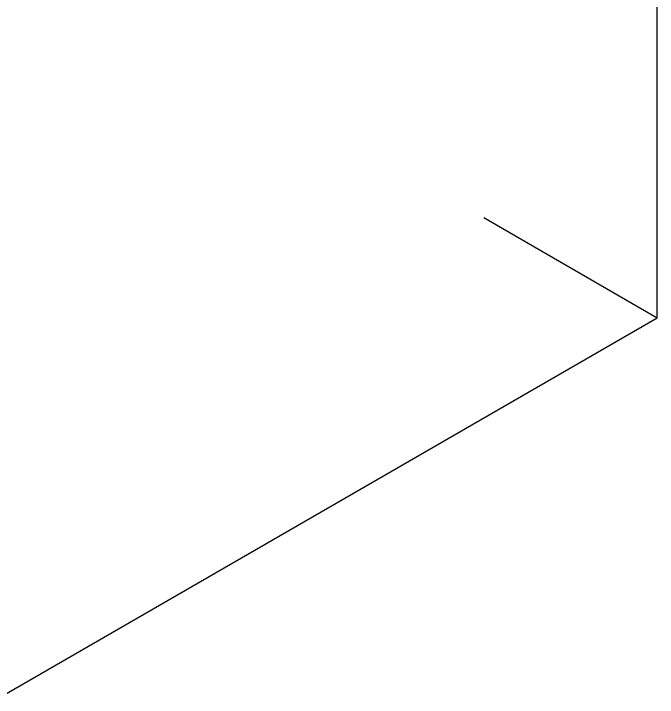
# Model space of a CAD drawing. Header units: millimetres. Extents: x 0 to 297, y 0 to 420.
# Drawn here: x 168.93 to 180.93, y 151.33 to 164.08 of the extents above; entities that cross this region are included whole.
import ezdxf

# ---------------------------------------------------------------- set-up
doc = ezdxf.new("R2010")
doc.units = ezdxf.units.MM
doc.layers.add('2-AXO-ARISTAS', color=7, linetype='Continuous')

msp = doc.modelspace()

# ---------------------------------------------------------------- linework, layer by layer
at = {"layer": '2-AXO-ARISTAS', "lineweight": 25}
for p, q in [((180.932, 158.408), (180.932, 171.472)), ((177.696, 160.276), (180.932, 158.408)), ((168.675, 151.331), (180.932, 158.408))]:
    msp.add_line(p, q, dxfattribs=at)

doc.saveas('drawing.dxf')
